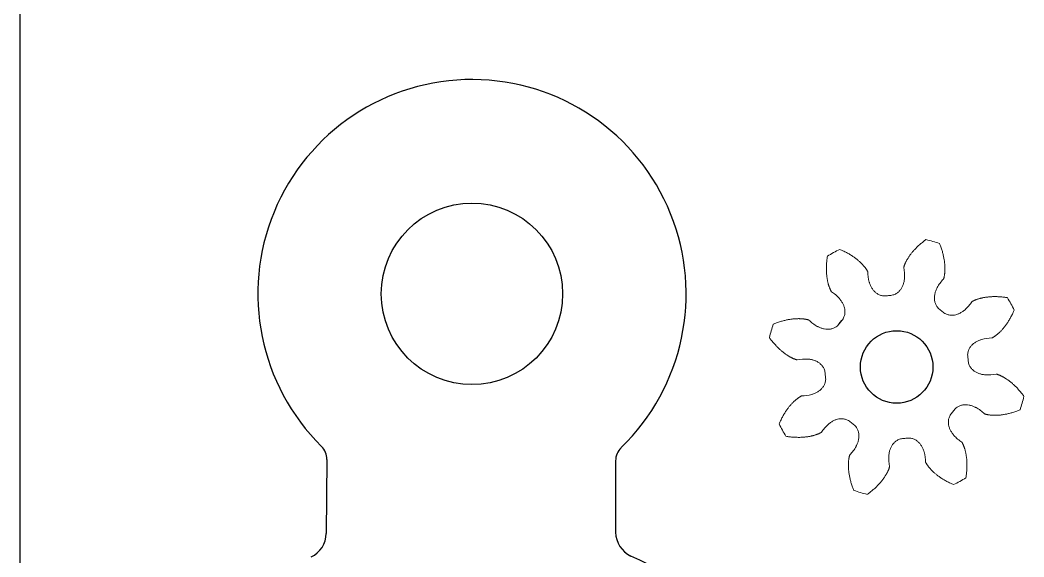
# Model space of a CAD drawing. Header units: inches. Extents: x -135.5 to -117.5, y -14 to -2.
# Drawn here: x -135.469 to -132.01, y -7.426 to -5.578 of the extents above; entities that cross this region are included whole.
import ezdxf

# ---------------------------------------------------------------- set-up
doc = ezdxf.new("R2010")
doc.units = ezdxf.units.IN
doc.header["$MEASUREMENT"] = 0
doc.layers.add('Layer4', color=6, linetype='Continuous')
doc.layers.add('Layer6', color=2, linetype='Continuous')

msp = doc.modelspace()

# ---------------------------------------------------------------- linework, layer by layer
at = {"color": 7, "linetype": 'Continuous', "lineweight": 15}
for radius, start, end in [(0.45, 70.8274, 77.0297), (0.45, 115.8274, 122.0297), (0.2475, 94.7043, 98.1528), (0.45, 25.8274, 32.0297), (0.2475, 49.7043, 53.1528), (0.45, 160.8274, 167.0297), (0.2475, 4.7043, 8.1528), (0.2475, 184.7043, 188.1528), (0.45, 340.8274, 347.0297), (0.2475, 319.7043, 323.1528), (0.45, 205.8274, 212.0297), (0.2475, 229.7043, 233.1528), (0.2475, 274.7043, 278.1528), (0.45, 295.8274, 302.0297), (0.45, 250.8274, 257.0297)]:
    msp.add_arc((-132.4485, -6.7721), radius, start, end, dxfattribs=at)
for points, knots in [([(-132.4242, -6.4297), (-132.4241, -6.4291), (-132.4237, -6.4278), (-132.4232, -6.426), (-132.4225, -6.424), (-132.4218, -6.4219), (-132.4209, -6.4195), (-132.4199, -6.417), (-132.4187, -6.4143), (-132.4174, -6.4115), (-132.4159, -6.4085), (-132.4142, -6.4053), (-132.4124, -6.402), (-132.4103, -6.3986), (-132.408, -6.395), (-132.4056, -6.3913), (-132.4029, -6.3875), (-132.4, -6.3836), (-132.3968, -6.3795), (-132.3935, -6.3755), (-132.3898, -6.3713), (-132.3859, -6.367), (-132.3818, -6.3627), (-132.3774, -6.3584), (-132.3728, -6.354), (-132.3678, -6.3496), (-132.3626, -6.3452), (-132.3559, -6.3397), (-132.3508, -6.3359), (-132.3475, -6.3336)], [0, 0, 0, 0, 0.0152279, 0.0296475, 0.0457635, 0.0635759, 0.0830848, 0.10429, 0.1271917, 0.1517898, 0.1780843, 0.2060752, 0.2357626, 0.2671464, 0.3002266, 0.3350032, 0.3714762, 0.4096457, 0.4495116, 0.4910739, 0.5343326, 0.5792877, 0.6259393, 0.6742873, 0.7243317, 0.7760725, 0.8295097, 0.8846434, 0.9790812, 0.9790812, 0.9790812, 0.9790812]), ([(-132.3007, -6.347), (-132.2992, -6.3508), (-132.2969, -6.3567), (-132.2941, -6.3649), (-132.2921, -6.3714), (-132.2902, -6.3778), (-132.2886, -6.384), (-132.2872, -6.39), (-132.286, -6.3958), (-132.285, -6.4015), (-132.2841, -6.4069), (-132.2834, -6.4122), (-132.2829, -6.4173), (-132.2825, -6.4222), (-132.2823, -6.4268), (-132.2822, -6.4313), (-132.2822, -6.4355), (-132.2822, -6.4395), (-132.2824, -6.4433), (-132.2827, -6.4469), (-132.283, -6.4502), (-132.2834, -6.4533), (-132.2839, -6.4562), (-132.2843, -6.4589), (-132.2848, -6.4613), (-132.2853, -6.4635), (-132.2858, -6.4655), (-132.2864, -6.4674), (-132.2867, -6.4686), (-132.287, -6.4692)], [0.0209188, 0.0209188, 0.0209188, 0.0209188, 0.1153566, 0.1704903, 0.2239275, 0.2756683, 0.3257127, 0.3740607, 0.4207123, 0.4656674, 0.5089261, 0.5504884, 0.5903543, 0.6285238, 0.6649968, 0.6997734, 0.7328536, 0.7642374, 0.7939248, 0.8219157, 0.8482102, 0.8728083, 0.89571, 0.9169152, 0.9364241, 0.9542365, 0.9703525, 0.9847721, 1, 1, 1, 1]), ([(-132.6734, -6.5128), (-132.6738, -6.5122), (-132.6744, -6.5111), (-132.6753, -6.5094), (-132.6763, -6.5076), (-132.6773, -6.5055), (-132.6783, -6.5033), (-132.6793, -6.5008), (-132.6804, -6.498), (-132.6815, -6.4951), (-132.6826, -6.4919), (-132.6836, -6.4885), (-132.6846, -6.4848), (-132.6856, -6.4809), (-132.6865, -6.4768), (-132.6874, -6.4725), (-132.6882, -6.4679), (-132.6889, -6.463), (-132.6895, -6.458), (-132.69, -6.4527), (-132.6904, -6.4472), (-132.6907, -6.4414), (-132.6908, -6.4355), (-132.6908, -6.4293), (-132.6906, -6.4229), (-132.6902, -6.4163), (-132.6896, -6.4095), (-132.6887, -6.4009), (-132.6878, -6.3946), (-132.6872, -6.3906)], [0, 0, 0, 0, 0.0152279, 0.0296475, 0.0457635, 0.0635759, 0.0830848, 0.10429, 0.1271917, 0.1517898, 0.1780843, 0.2060752, 0.2357626, 0.2671464, 0.3002266, 0.3350032, 0.3714762, 0.4096457, 0.4495116, 0.4910739, 0.5343326, 0.5792877, 0.6259393, 0.6742873, 0.7243317, 0.7760725, 0.8295097, 0.8846434, 0.9790812, 0.9790812, 0.9790812, 0.9790812]), ([(-132.6446, -6.367), (-132.6409, -6.3686), (-132.635, -6.3712), (-132.6273, -6.375), (-132.6212, -6.3781), (-132.6154, -6.3813), (-132.6099, -6.3846), (-132.6046, -6.3878), (-132.5997, -6.3911), (-132.5949, -6.3944), (-132.5905, -6.3976), (-132.5863, -6.4009), (-132.5823, -6.4041), (-132.5786, -6.4073), (-132.5751, -6.4104), (-132.5719, -6.4134), (-132.5689, -6.4164), (-132.5661, -6.4193), (-132.5636, -6.4221), (-132.5612, -6.4249), (-132.5591, -6.4275), (-132.5572, -6.4299), (-132.5554, -6.4323), (-132.5539, -6.4345), (-132.5525, -6.4366), (-132.5513, -6.4385), (-132.5502, -6.4403), (-132.5493, -6.442), (-132.5487, -6.4431), (-132.5484, -6.4437)], [0.0209188, 0.0209188, 0.0209188, 0.0209188, 0.1153566, 0.1704903, 0.2239275, 0.2756683, 0.3257127, 0.3740607, 0.4207123, 0.4656674, 0.5089261, 0.5504884, 0.5903543, 0.6285238, 0.6649968, 0.6997734, 0.7328536, 0.7642374, 0.7939248, 0.8219157, 0.8482102, 0.8728083, 0.89571, 0.9169152, 0.9364241, 0.9542365, 0.9703525, 0.9847721, 1, 1, 1, 1]), ([(-132.4688, -6.5254), (-132.4642, -6.5249), (-132.4558, -6.5229), (-132.4454, -6.5168), (-132.4374, -6.5093), (-132.4313, -6.5006), (-132.4267, -6.491), (-132.4235, -6.4807), (-132.422, -6.4723), (-132.4203, -6.4552), (-132.4217, -6.4416), (-132.4242, -6.4297)], [0, 0, 0, 0, 0.117984, 0.212004, 0.302515, 0.390883, 0.479009, 0.568703, 0.661455, 0.693274, 1, 1, 1, 1]), ([(-132.5484, -6.4437), (-132.5482, -6.4559), (-132.5465, -6.4695), (-132.5411, -6.4857), (-132.5378, -6.4936), (-132.5324, -6.5029), (-132.5258, -6.5112), (-132.5178, -6.5183), (-132.5084, -6.5239), (-132.4968, -6.5276), (-132.4883, -6.5276), (-132.4836, -6.5271)], [0, 0, 0, 0, 0.306726, 0.338545, 0.431297, 0.520991, 0.609117, 0.697485, 0.787996, 0.882016, 1, 1, 1, 1]), ([(-132.287, -6.4692), (-132.2955, -6.478), (-132.3038, -6.4888), (-132.3115, -6.5041), (-132.3147, -6.512), (-132.3175, -6.5225), (-132.3187, -6.533), (-132.3181, -6.5437), (-132.3154, -6.5542), (-132.3098, -6.565), (-132.3038, -6.5711), (-132.3001, -6.574)], [0, 0, 0, 0, 0.306726, 0.338545, 0.431297, 0.520991, 0.609117, 0.697485, 0.787996, 0.882016, 1, 1, 1, 1]), ([(-132.6373, -6.612), (-132.6343, -6.6084), (-132.6299, -6.6011), (-132.6268, -6.5893), (-132.6265, -6.5784), (-132.6283, -6.5679), (-132.6318, -6.5579), (-132.6368, -6.5483), (-132.6417, -6.5414), (-132.6526, -6.5281), (-132.6632, -6.5194), (-132.6734, -6.5128)], [0, 0, 0, 0, 0.117984, 0.212004, 0.302515, 0.390883, 0.479009, 0.568703, 0.661455, 0.693274, 1, 1, 1, 1]), ([(-132.1892, -6.5472), (-132.1887, -6.5468), (-132.1876, -6.5462), (-132.1859, -6.5453), (-132.184, -6.5443), (-132.182, -6.5433), (-132.1797, -6.5423), (-132.1772, -6.5413), (-132.1745, -6.5402), (-132.1715, -6.5391), (-132.1683, -6.538), (-132.1649, -6.537), (-132.1613, -6.536), (-132.1574, -6.535), (-132.1533, -6.5341), (-132.1489, -6.5332), (-132.1443, -6.5324), (-132.1395, -6.5317), (-132.1344, -6.5311), (-132.1291, -6.5306), (-132.1236, -6.5302), (-132.1179, -6.5299), (-132.1119, -6.5298), (-132.1057, -6.5298), (-132.0993, -6.53), (-132.0927, -6.5304), (-132.0859, -6.531), (-132.0773, -6.5319), (-132.071, -6.5328), (-132.067, -6.5334)], [0, 0, 0, 0, 0.0152279, 0.0296475, 0.0457635, 0.0635759, 0.0830848, 0.10429, 0.1271917, 0.1517898, 0.1780843, 0.2060752, 0.2357626, 0.2671464, 0.3002266, 0.3350032, 0.3714762, 0.4096457, 0.4495116, 0.4910739, 0.5343326, 0.5792877, 0.6259393, 0.6742873, 0.7243317, 0.7760725, 0.8295097, 0.8846434, 0.9790812, 0.9790812, 0.9790812, 0.9790812]), ([(-132.2885, -6.5833), (-132.2848, -6.5863), (-132.2775, -6.5907), (-132.2658, -6.5938), (-132.2548, -6.5941), (-132.2443, -6.5923), (-132.2343, -6.5888), (-132.2248, -6.5838), (-132.2178, -6.5789), (-132.2046, -6.568), (-132.1959, -6.5574), (-132.1892, -6.5472)], [0, 0, 0, 0, 0.117984, 0.212004, 0.302515, 0.390883, 0.479009, 0.568703, 0.661455, 0.693274, 1, 1, 1, 1]), ([(-132.8736, -6.6243), (-132.8698, -6.6228), (-132.8639, -6.6205), (-132.8557, -6.6177), (-132.8492, -6.6156), (-132.8428, -6.6138), (-132.8366, -6.6122), (-132.8306, -6.6108), (-132.8248, -6.6096), (-132.8191, -6.6085), (-132.8137, -6.6077), (-132.8084, -6.607), (-132.8033, -6.6065), (-132.7985, -6.6061), (-132.7938, -6.6059), (-132.7894, -6.6057), (-132.7851, -6.6057), (-132.7811, -6.6058), (-132.7773, -6.606), (-132.7738, -6.6063), (-132.7704, -6.6066), (-132.7673, -6.607), (-132.7644, -6.6074), (-132.7617, -6.6079), (-132.7593, -6.6084), (-132.7571, -6.6089), (-132.7551, -6.6094), (-132.7532, -6.6099), (-132.752, -6.6103), (-132.7514, -6.6105)], [0.0209188, 0.0209188, 0.0209188, 0.0209188, 0.1153566, 0.1704903, 0.2239275, 0.2756683, 0.3257127, 0.3740607, 0.4207123, 0.4656674, 0.5089261, 0.5504884, 0.5903543, 0.6285238, 0.6649968, 0.6997734, 0.7328536, 0.7642374, 0.7939248, 0.8219157, 0.8482102, 0.8728083, 0.89571, 0.9169152, 0.9364241, 0.9542365, 0.9703525, 0.9847721, 1, 1, 1, 1]), ([(-132.0435, -6.576), (-132.045, -6.5797), (-132.0476, -6.5856), (-132.0514, -6.5933), (-132.0546, -6.5994), (-132.0578, -6.6052), (-132.061, -6.6107), (-132.0643, -6.616), (-132.0675, -6.6209), (-132.0708, -6.6257), (-132.0741, -6.6301), (-132.0773, -6.6343), (-132.0805, -6.6383), (-132.0837, -6.642), (-132.0868, -6.6455), (-132.0899, -6.6487), (-132.0929, -6.6517), (-132.0958, -6.6545), (-132.0986, -6.657), (-132.1013, -6.6594), (-132.1039, -6.6615), (-132.1064, -6.6634), (-132.1087, -6.6652), (-132.1109, -6.6667), (-132.113, -6.6681), (-132.115, -6.6693), (-132.1167, -6.6704), (-132.1184, -6.6713), (-132.1196, -6.6719), (-132.1201, -6.6722)], [0.0209188, 0.0209188, 0.0209188, 0.0209188, 0.1153566, 0.1704903, 0.2239275, 0.2756683, 0.3257127, 0.3740607, 0.4207123, 0.4656674, 0.5089261, 0.5504884, 0.5903543, 0.6285238, 0.6649968, 0.6997734, 0.7328536, 0.7642374, 0.7939248, 0.8219157, 0.8482102, 0.8728083, 0.89571, 0.9169152, 0.9364241, 0.9542365, 0.9703525, 0.9847721, 1, 1, 1, 1]), ([(-132.7514, -6.6105), (-132.7426, -6.619), (-132.7318, -6.6274), (-132.7165, -6.635), (-132.7086, -6.6383), (-132.6981, -6.6411), (-132.6876, -6.6423), (-132.6769, -6.6417), (-132.6664, -6.6389), (-132.6556, -6.6333), (-132.6495, -6.6273), (-132.6466, -6.6237)], [0, 0, 0, 0, 0.306726, 0.338545, 0.431297, 0.520991, 0.609117, 0.697485, 0.787996, 0.882016, 1, 1, 1, 1]), ([(-132.7909, -6.7478), (-132.7915, -6.7476), (-132.7928, -6.7473), (-132.7946, -6.7467), (-132.7966, -6.7461), (-132.7987, -6.7454), (-132.8011, -6.7445), (-132.8036, -6.7435), (-132.8063, -6.7423), (-132.8091, -6.741), (-132.8121, -6.7395), (-132.8153, -6.7378), (-132.8186, -6.7359), (-132.822, -6.7339), (-132.8256, -6.7316), (-132.8293, -6.7291), (-132.8331, -6.7265), (-132.837, -6.7235), (-132.8411, -6.7204), (-132.8452, -6.717), (-132.8493, -6.7134), (-132.8536, -6.7095), (-132.8579, -6.7054), (-132.8622, -6.701), (-132.8666, -6.6963), (-132.871, -6.6914), (-132.8754, -6.6862), (-132.8809, -6.6794), (-132.8847, -6.6743), (-132.887, -6.6711)], [0, 0, 0, 0, 0.0152279, 0.0296475, 0.0457635, 0.0635759, 0.0830848, 0.10429, 0.1271917, 0.1517898, 0.1780843, 0.2060752, 0.2357626, 0.2671464, 0.3002266, 0.3350032, 0.3714762, 0.4096457, 0.4495116, 0.4910739, 0.5343326, 0.5792877, 0.6259393, 0.6742873, 0.7243317, 0.7760725, 0.8295097, 0.8846434, 0.9790812, 0.9790812, 0.9790812, 0.9790812]), ([(-132.1201, -6.6722), (-132.1323, -6.6724), (-132.1459, -6.6741), (-132.1622, -6.6795), (-132.17, -6.6828), (-132.1794, -6.6882), (-132.1877, -6.6948), (-132.1948, -6.7028), (-132.2003, -6.7122), (-132.204, -6.7238), (-132.2041, -6.7323), (-132.2035, -6.737)], [0, 0, 0, 0, 0.306726, 0.338545, 0.431297, 0.520991, 0.609117, 0.697485, 0.787996, 0.882016, 1, 1, 1, 1]), ([(-132.6952, -6.7924), (-132.6957, -6.7877), (-132.6977, -6.7794), (-132.7038, -6.7689), (-132.7113, -6.761), (-132.72, -6.7548), (-132.7296, -6.7502), (-132.7399, -6.747), (-132.7483, -6.7456), (-132.7654, -6.7439), (-132.779, -6.7452), (-132.7909, -6.7478)], [0, 0, 0, 0, 0.117984, 0.212004, 0.302515, 0.390883, 0.479009, 0.568703, 0.661455, 0.693274, 1, 1, 1, 1]), ([(-132.2019, -6.7518), (-132.2014, -6.7564), (-132.1994, -6.7648), (-132.1932, -6.7752), (-132.1857, -6.7832), (-132.177, -6.7894), (-132.1674, -6.7939), (-132.1571, -6.7971), (-132.1487, -6.7986), (-132.1317, -6.8003), (-132.1181, -6.7989), (-132.1061, -6.7964)], [0, 0, 0, 0, 0.117984, 0.212004, 0.302515, 0.390883, 0.479009, 0.568703, 0.661455, 0.693274, 1, 1, 1, 1]), ([(-132.7769, -6.872), (-132.7647, -6.8718), (-132.7511, -6.8701), (-132.7349, -6.8646), (-132.727, -6.8613), (-132.7177, -6.8559), (-132.7094, -6.8493), (-132.7023, -6.8414), (-132.6967, -6.832), (-132.6931, -6.8204), (-132.693, -6.8118), (-132.6935, -6.8072)], [0, 0, 0, 0, 0.306726, 0.338545, 0.431297, 0.520991, 0.609117, 0.697485, 0.787996, 0.882016, 1, 1, 1, 1]), ([(-132.1061, -6.7964), (-132.1055, -6.7966), (-132.1043, -6.7969), (-132.1024, -6.7974), (-132.1005, -6.7981), (-132.0983, -6.7988), (-132.096, -6.7997), (-132.0935, -6.8007), (-132.0908, -6.8019), (-132.0879, -6.8032), (-132.0849, -6.8047), (-132.0818, -6.8064), (-132.0784, -6.8082), (-132.075, -6.8103), (-132.0714, -6.8126), (-132.0677, -6.815), (-132.0639, -6.8177), (-132.06, -6.8206), (-132.056, -6.8238), (-132.0519, -6.8272), (-132.0477, -6.8308), (-132.0435, -6.8347), (-132.0392, -6.8388), (-132.0348, -6.8432), (-132.0304, -6.8478), (-132.026, -6.8528), (-132.0216, -6.858), (-132.0162, -6.8647), (-132.0124, -6.8698), (-132.01, -6.8731)], [0, 0, 0, 0, 0.0152279, 0.0296475, 0.0457635, 0.0635759, 0.0830848, 0.10429, 0.1271917, 0.1517898, 0.1780843, 0.2060752, 0.2357626, 0.2671464, 0.3002266, 0.3350032, 0.3714762, 0.4096457, 0.4495116, 0.4910739, 0.5343326, 0.5792877, 0.6259393, 0.6742873, 0.7243317, 0.7760725, 0.8295097, 0.8846434, 0.9790812, 0.9790812, 0.9790812, 0.9790812]), ([(-132.8536, -6.9681), (-132.852, -6.9644), (-132.8494, -6.9586), (-132.8456, -6.9508), (-132.8425, -6.9448), (-132.8393, -6.939), (-132.836, -6.9335), (-132.8328, -6.9282), (-132.8295, -6.9232), (-132.8262, -6.9185), (-132.823, -6.914), (-132.8197, -6.9098), (-132.8165, -6.9059), (-132.8133, -6.9022), (-132.8102, -6.8987), (-132.8072, -6.8955), (-132.8042, -6.8925), (-132.8013, -6.8897), (-132.7985, -6.8871), (-132.7957, -6.8848), (-132.7931, -6.8827), (-132.7907, -6.8807), (-132.7883, -6.879), (-132.7861, -6.8774), (-132.784, -6.8761), (-132.7821, -6.8749), (-132.7803, -6.8738), (-132.7786, -6.8729), (-132.7775, -6.8723), (-132.7769, -6.872)], [0.0209188, 0.0209188, 0.0209188, 0.0209188, 0.1153566, 0.1704903, 0.2239275, 0.2756683, 0.3257127, 0.3740607, 0.4207123, 0.4656674, 0.5089261, 0.5504884, 0.5903543, 0.6285238, 0.6649968, 0.6997734, 0.7328536, 0.7642374, 0.7939248, 0.8219157, 0.8482102, 0.8728083, 0.89571, 0.9169152, 0.9364241, 0.9542365, 0.9703525, 0.9847721, 1, 1, 1, 1]), ([(-132.1457, -6.9336), (-132.1544, -6.9251), (-132.1653, -6.9168), (-132.1806, -6.9091), (-132.1885, -6.9059), (-132.1989, -6.9031), (-132.2094, -6.9019), (-132.2201, -6.9025), (-132.2307, -6.9052), (-132.2415, -6.9108), (-132.2476, -6.9168), (-132.2505, -6.9205)], [0, 0, 0, 0, 0.306726, 0.338545, 0.431297, 0.520991, 0.609117, 0.697485, 0.787996, 0.882016, 1, 1, 1, 1]), ([(-132.6086, -6.9609), (-132.6122, -6.9579), (-132.6195, -6.9534), (-132.6313, -6.9504), (-132.6422, -6.9501), (-132.6527, -6.9518), (-132.6627, -6.9554), (-132.6723, -6.9604), (-132.6792, -6.9653), (-132.6925, -6.9762), (-132.7012, -6.9867), (-132.7078, -6.997)], [0, 0, 0, 0, 0.117984, 0.212004, 0.302515, 0.390883, 0.479009, 0.568703, 0.661455, 0.693274, 1, 1, 1, 1]), ([(-132.2597, -6.9321), (-132.2627, -6.9358), (-132.2672, -6.9431), (-132.2702, -6.9548), (-132.2705, -6.9658), (-132.2688, -6.9763), (-132.2652, -6.9863), (-132.2602, -6.9958), (-132.2553, -7.0028), (-132.2444, -7.016), (-132.2339, -7.0247), (-132.2236, -7.0314)], [0, 0, 0, 0, 0.117984, 0.212004, 0.302515, 0.390883, 0.479009, 0.568703, 0.661455, 0.693274, 1, 1, 1, 1]), ([(-132.0235, -6.9199), (-132.0272, -6.9214), (-132.0332, -6.9237), (-132.0413, -6.9265), (-132.0479, -6.9285), (-132.0542, -6.9304), (-132.0604, -6.932), (-132.0664, -6.9334), (-132.0723, -6.9346), (-132.0779, -6.9356), (-132.0834, -6.9365), (-132.0887, -6.9372), (-132.0937, -6.9377), (-132.0986, -6.9381), (-132.1032, -6.9383), (-132.1077, -6.9384), (-132.1119, -6.9384), (-132.1159, -6.9384), (-132.1197, -6.9382), (-132.1233, -6.9379), (-132.1266, -6.9376), (-132.1298, -6.9372), (-132.1326, -6.9368), (-132.1353, -6.9363), (-132.1378, -6.9358), (-132.14, -6.9353), (-132.142, -6.9348), (-132.1439, -6.9342), (-132.1451, -6.9339), (-132.1457, -6.9336)], [0.0209188, 0.0209188, 0.0209188, 0.0209188, 0.1153566, 0.1704903, 0.2239275, 0.2756683, 0.3257127, 0.3740607, 0.4207123, 0.4656674, 0.5089261, 0.5504884, 0.5903543, 0.6285238, 0.6649968, 0.6997734, 0.7328536, 0.7642374, 0.7939248, 0.8219157, 0.8482102, 0.8728083, 0.89571, 0.9169152, 0.9364241, 0.9542365, 0.9703525, 0.9847721, 1, 1, 1, 1]), ([(-132.6101, -7.0749), (-132.6016, -7.0662), (-132.5932, -7.0553), (-132.5856, -7.04), (-132.5823, -7.0321), (-132.5795, -7.0217), (-132.5783, -7.0112), (-132.5789, -7.0005), (-132.5817, -6.9899), (-132.5873, -6.9792), (-132.5933, -6.973), (-132.5969, -6.9701)], [0, 0, 0, 0, 0.306726, 0.338545, 0.431297, 0.520991, 0.609117, 0.697485, 0.787996, 0.882016, 1, 1, 1, 1]), ([(-132.7078, -6.997), (-132.7084, -6.9973), (-132.7095, -6.998), (-132.7112, -6.9989), (-132.713, -6.9998), (-132.7151, -7.0008), (-132.7173, -7.0019), (-132.7198, -7.0029), (-132.7226, -7.004), (-132.7255, -7.0051), (-132.7287, -7.0061), (-132.7321, -7.0072), (-132.7358, -7.0082), (-132.7397, -7.0092), (-132.7438, -7.0101), (-132.7481, -7.011), (-132.7527, -7.0118), (-132.7576, -7.0125), (-132.7626, -7.0131), (-132.7679, -7.0136), (-132.7734, -7.014), (-132.7792, -7.0143), (-132.7851, -7.0144), (-132.7913, -7.0143), (-132.7977, -7.0141), (-132.8043, -7.0138), (-132.8111, -7.0132), (-132.8197, -7.0123), (-132.826, -7.0114), (-132.83, -7.0107)], [0, 0, 0, 0, 0.0152279, 0.0296475, 0.0457635, 0.0635759, 0.0830848, 0.10429, 0.1271917, 0.1517898, 0.1780843, 0.2060752, 0.2357626, 0.2671464, 0.3002266, 0.3350032, 0.3714762, 0.4096457, 0.4495116, 0.4910739, 0.5343326, 0.5792877, 0.6259393, 0.6742873, 0.7243317, 0.7760725, 0.8295097, 0.8846434, 0.9790812, 0.9790812, 0.9790812, 0.9790812]), ([(-132.4282, -7.0187), (-132.4329, -7.0192), (-132.4412, -7.0212), (-132.4517, -7.0274), (-132.4596, -7.0349), (-132.4658, -7.0436), (-132.4704, -7.0532), (-132.4736, -7.0635), (-132.475, -7.0719), (-132.4767, -7.0889), (-132.4754, -7.1025), (-132.4728, -7.1145)], [0, 0, 0, 0, 0.117984, 0.212004, 0.302515, 0.390883, 0.479009, 0.568703, 0.661455, 0.693274, 1, 1, 1, 1]), ([(-132.3486, -7.1005), (-132.3488, -7.0883), (-132.3506, -7.0747), (-132.356, -7.0584), (-132.3593, -7.0506), (-132.3647, -7.0412), (-132.3713, -7.0329), (-132.3792, -7.0258), (-132.3886, -7.0203), (-132.4002, -7.0166), (-132.4088, -7.0165), (-132.4134, -7.0171)], [0, 0, 0, 0, 0.306726, 0.338545, 0.431297, 0.520991, 0.609117, 0.697485, 0.787996, 0.882016, 1, 1, 1, 1]), ([(-132.2236, -7.0314), (-132.2233, -7.0319), (-132.2226, -7.033), (-132.2217, -7.0347), (-132.2208, -7.0366), (-132.2198, -7.0386), (-132.2187, -7.0409), (-132.2177, -7.0434), (-132.2166, -7.0461), (-132.2156, -7.0491), (-132.2145, -7.0523), (-132.2134, -7.0557), (-132.2124, -7.0593), (-132.2114, -7.0632), (-132.2105, -7.0674), (-132.2096, -7.0717), (-132.2088, -7.0763), (-132.2081, -7.0811), (-132.2075, -7.0862), (-132.207, -7.0915), (-132.2066, -7.097), (-132.2064, -7.1027), (-132.2062, -7.1087), (-132.2063, -7.1149), (-132.2065, -7.1213), (-132.2068, -7.1279), (-132.2074, -7.1347), (-132.2083, -7.1433), (-132.2092, -7.1496), (-132.2099, -7.1536)], [0, 0, 0, 0, 0.0152279, 0.0296475, 0.0457635, 0.0635759, 0.0830848, 0.10429, 0.1271917, 0.1517898, 0.1780843, 0.2060752, 0.2357626, 0.2671464, 0.3002266, 0.3350032, 0.3714762, 0.4096457, 0.4495116, 0.4910739, 0.5343326, 0.5792877, 0.6259393, 0.6742873, 0.7243317, 0.7760725, 0.8295097, 0.8846434, 0.9790812, 0.9790812, 0.9790812, 0.9790812]), ([(-132.5963, -7.1971), (-132.5978, -7.1934), (-132.6001, -7.1874), (-132.6029, -7.1793), (-132.605, -7.1727), (-132.6068, -7.1664), (-132.6084, -7.1602), (-132.6098, -7.1542), (-132.611, -7.1483), (-132.6121, -7.1427), (-132.6129, -7.1372), (-132.6136, -7.132), (-132.6141, -7.1269), (-132.6145, -7.122), (-132.6148, -7.1174), (-132.6149, -7.1129), (-132.6149, -7.1087), (-132.6148, -7.1047), (-132.6146, -7.1009), (-132.6143, -7.0973), (-132.614, -7.094), (-132.6136, -7.0908), (-132.6132, -7.088), (-132.6127, -7.0853), (-132.6122, -7.0828), (-132.6117, -7.0806), (-132.6112, -7.0786), (-132.6107, -7.0767), (-132.6103, -7.0755), (-132.6101, -7.0749)], [0.0209188, 0.0209188, 0.0209188, 0.0209188, 0.1153566, 0.1704903, 0.2239275, 0.2756683, 0.3257127, 0.3740607, 0.4207123, 0.4656674, 0.5089261, 0.5504884, 0.5903543, 0.6285238, 0.6649968, 0.6997734, 0.7328536, 0.7642374, 0.7939248, 0.8219157, 0.8482102, 0.8728083, 0.89571, 0.9169152, 0.9364241, 0.9542365, 0.9703525, 0.9847721, 1, 1, 1, 1]), ([(-132.4728, -7.1145), (-132.473, -7.1151), (-132.4733, -7.1163), (-132.4739, -7.1182), (-132.4745, -7.1202), (-132.4752, -7.1223), (-132.4761, -7.1246), (-132.4771, -7.1271), (-132.4783, -7.1298), (-132.4796, -7.1327), (-132.4811, -7.1357), (-132.4828, -7.1389), (-132.4847, -7.1422), (-132.4867, -7.1456), (-132.489, -7.1492), (-132.4915, -7.1529), (-132.4942, -7.1567), (-132.4971, -7.1606), (-132.5002, -7.1646), (-132.5036, -7.1687), (-132.5072, -7.1729), (-132.5111, -7.1771), (-132.5152, -7.1814), (-132.5196, -7.1858), (-132.5243, -7.1902), (-132.5292, -7.1946), (-132.5344, -7.199), (-132.5412, -7.2044), (-132.5463, -7.2083), (-132.5495, -7.2106)], [0, 0, 0, 0, 0.0152279, 0.0296475, 0.0457635, 0.0635759, 0.0830848, 0.10429, 0.1271917, 0.1517898, 0.1780843, 0.2060752, 0.2357626, 0.2671464, 0.3002266, 0.3350032, 0.3714762, 0.4096457, 0.4495116, 0.4910739, 0.5343326, 0.5792877, 0.6259393, 0.6742873, 0.7243317, 0.7760725, 0.8295097, 0.8846434, 0.9790812, 0.9790812, 0.9790812, 0.9790812]), ([(-132.2525, -7.1771), (-132.2562, -7.1756), (-132.262, -7.173), (-132.2698, -7.1692), (-132.2758, -7.166), (-132.2816, -7.1628), (-132.2871, -7.1596), (-132.2924, -7.1563), (-132.2974, -7.1531), (-132.3021, -7.1498), (-132.3066, -7.1465), (-132.3108, -7.1433), (-132.3147, -7.1401), (-132.3184, -7.1369), (-132.3219, -7.1338), (-132.3251, -7.1307), (-132.3281, -7.1277), (-132.3309, -7.1248), (-132.3335, -7.122), (-132.3358, -7.1193), (-132.3379, -7.1167), (-132.3399, -7.1142), (-132.3416, -7.1119), (-132.3432, -7.1097), (-132.3445, -7.1076), (-132.3457, -7.1056), (-132.3468, -7.1039), (-132.3477, -7.1022), (-132.3483, -7.1011), (-132.3486, -7.1005)], [0.0209188, 0.0209188, 0.0209188, 0.0209188, 0.1153566, 0.1704903, 0.2239275, 0.2756683, 0.3257127, 0.3740607, 0.4207123, 0.4656674, 0.5089261, 0.5504884, 0.5903543, 0.6285238, 0.6649968, 0.6997734, 0.7328536, 0.7642374, 0.7939248, 0.8219157, 0.8482102, 0.8728083, 0.89571, 0.9169152, 0.9364241, 0.9542365, 0.9703525, 0.9847721, 1, 1, 1, 1])]:
    msp.add_open_spline(points, degree=3, knots=knots, dxfattribs=at)
at = {"layer": 'Defpoints'}
msp.add_line((-132.6466, -6.6237), (-132.6373, -6.612), dxfattribs=at)
msp.add_circle((-132.4485, -6.7721), 0.125, dxfattribs=at)
at = {"layer": 'Layer4'}
for p, q in [((-134.4119, -7.0905), (-134.4141, -7.345)), ((-133.417, -7.0948), (-133.417, -7.341))]:
    msp.add_line(p, q, dxfattribs=at)
msp.add_circle((-133.912, -6.5203), 0.3125, dxfattribs=at)
for centre, radius, start, end in [((-133.912, -6.5203), 0.738, 314.1421, 225.3667), ((-134.4744, -7.09), 0.0625, 359.5069, 45.3667), ((-133.3545, -7.0948), 0.0625, 134.1421, 180), ((-134.5041, -7.3443), 0.09, 294.6427, 359.5069), ((-133.327, -7.341), 0.09, 180, 245.6718), ((-133.912, -8.635), 1.33, 333.5613, 65.6718)]:
    msp.add_arc(centre, radius, start, end, dxfattribs=at)
at = {"layer": 'Layer6'}
msp.add_line((-135.4693, -13.9802), (-135.4693, -1.9802), dxfattribs=at)

doc.saveas('drawing.dxf')
